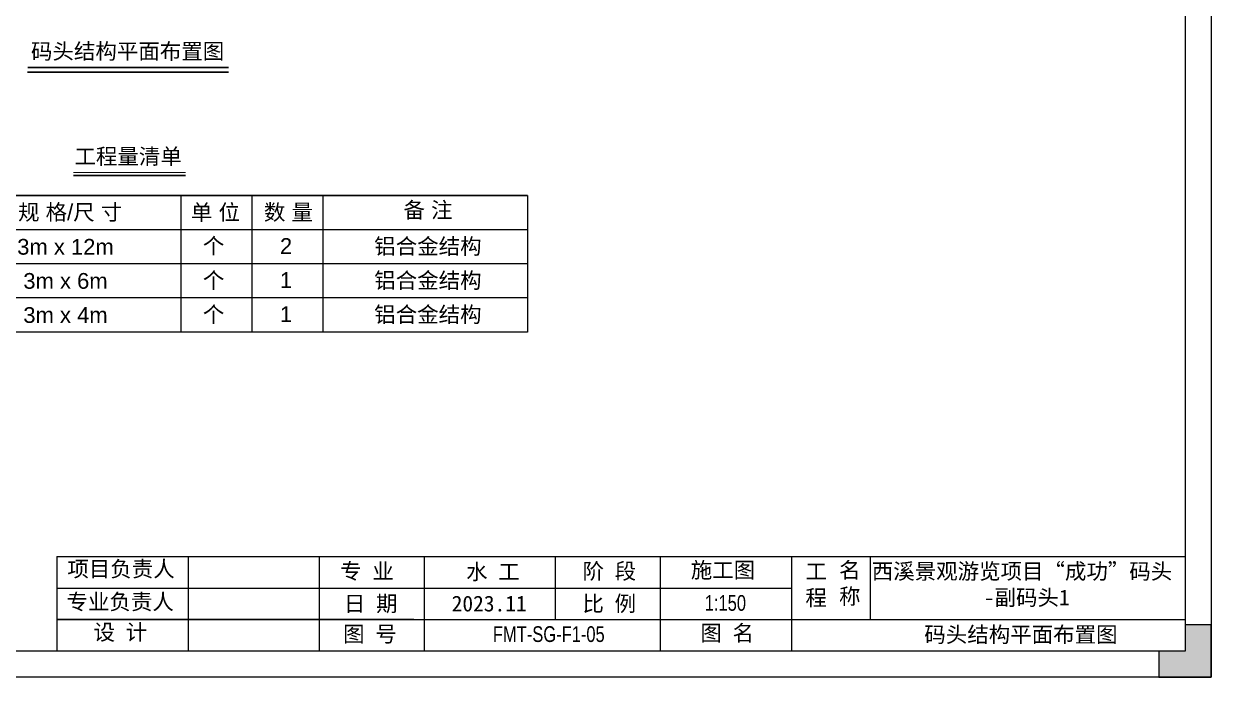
# Model space of a CAD drawing. Header units: millimetres. Extents: x 136606 to 1229059, y 82794 to 127566.
# Drawn here: x 491739 to 525684, y 82794 to 101473 of the extents above; entities that cross this region are included whole.
import ezdxf
from ezdxf.enums import TextEntityAlignment as Align

# ---------------------------------------------------------------- set-up
doc = ezdxf.new("R2010")
doc.units = ezdxf.units.MM
doc.layers.add('图框', color=7, linetype='Continuous', lineweight=13)
doc.layers.add('文本', color=3, linetype='Continuous', lineweight=13)
doc.styles.add('Arial', font='arial.ttf')
doc.styles.get("Standard").update_dxf_attribs({"font": 'arial.ttf'})

# ---------------------------------------------------------------- blocks, each defined once
blk = doc.blocks.new('GW-TK')
at = {"layer": '图框', "linetype": 'Continuous', "lineweight": 0}
h = blk.add_hatch(color=256, dxfattribs=at)
h.dxf.hatch_style = 1
h.paths.add_polyline_path([(927603.55, 464418.01), (927603.55, 464428.01), (927598.55, 464428.01), (927598.55, 464423.01), (927593.55, 464423.01), (927593.55, 464418.01)])
at = {"layer": '图框', "linetype": 'Continuous'}
for p, q in [((927383.55, 464441.02), (927383.55, 464423.01)), ((927408.55, 464441.02), (927408.55, 464423.01)), ((927433.55, 464441.02), (927433.55, 464423.01)), ((927453.55, 464441.02), (927453.55, 464423.01)), ((927478.55, 464441.02), (927478.55, 464429.01)), ((927498.55, 464441.02), (927498.55, 464423.01)), ((927523.55, 464441.02), (927523.55, 464423.01)), ((927538.55, 464441.02), (927538.55, 464429.01)), ((927383.55, 464435.01), (927523.55, 464435.01)), ((927451.56, 464429.01), (927383.55, 464429.01)), ((927383.55, 464429.01), (927598.55, 464429.01))]:
    blk.add_line(p, q, dxfattribs=at)
at = {"layer": '图框'}
for points in [[(927183.55, 464715.01), (927603.55, 464715.01), (927603.55, 464418.01), (927183.55, 464418.01)], [(927188.55, 464710.01), (927598.55, 464710.01), (927598.55, 464423.01), (927188.55, 464423.01)]]:
    blk.add_lwpolyline(points, close=True, dxfattribs=at)
at = {"layer": '图框', "linetype": 'Continuous'}
blk.add_lwpolyline([(927383.55, 464441.02), (927598.55, 464441.02)], dxfattribs=at)
at = {"layer": '图框', "linetype": 'Continuous', "lineweight": 0}
blk.add_lwpolyline([(927598.55, 464428.01), (927598.55, 464423.01), (927593.55, 464423.01), (927593.55, 464418.01), (927603.55, 464418.01), (927603.55, 464428.01)], close=True, dxfattribs=at)
at = {"layer": '图框', "linetype": 'Continuous', "char_height": 3, "attachment_point": 1}
for s, width, heights, insert in [('{\\fSimSun|b0|i0|c134|p2;项目负责人}', 26.0225, [0], (927385.56, 464440.15)), ('{\\fSimSun|b0|i0|c134|p2;专 业}', 12.8345, [0], (927437.53, 464439.73)), ('{\\fSimSun|b0|i0|c134|p2;阶 段}', 17.4775, [0], (927483.73, 464439.73)), ('{\\fSimSun|b0|i0|c134|p2;名 称}', 5.2119, [0], (927532.62, 464439.93)), ('{\\fSimSun|b0|i0|c134|p2;工 程}', 5.2119, [0], (927526.21, 464439.66)), ('{\\fSimSun|b0|i0|c134|p2;专业负责人}', 24.6361, [2.04], (927385.39, 464433.9)), ('{\\fSimSun|b0|i0|c134|p2;日 期}', 11.224, [0], (927438.25, 464433.55)), ('{\\fSimSun|b0|i0|c134|p2;比 例}', 10.9146, [0], (927483.71, 464433.55)), ('{\\fSimSun|b0|i0|c134|p2;设 计}', 16.2353, [0], (927390.55, 464428.09)), ('{\\fSimSun|b0|i0|c134|p2;图 号}', 23.6261, [0], (927438.11, 464427.75)), ('{\\fSimSun|b0|i0|c134|p2;图 名}', 12.066, [0], (927506.19, 464427.94))]:
    blk.add_mtext_dynamic_manual_height_columns(s, width=width, gutter_width=17.5, heights=heights, dxfattribs=dict(at, insert=insert))
at = {"layer": '图框', "color": 3, "linetype": 'Continuous', "char_height": 3, "attachment_point": 1}
for s, width, insert in [('{\\fSimSun|b0|i0|c134|p2;水 工}', 11.224, (927461.55, 464439.63)), ('\\pt9;{\\fSimSun|b0|i0|c134|p2;施工图}', 18.6303, (927504.36, 464439.94)), ('\\pi0.39911,t9.39911;{\\fSimSun|b0|i0|c134|p2;西溪景观游览项目“成功”码头\\P\\pi21.75744,t30.75744;-副码头1}', 60.0149, (927538.45, 464439.71)), ('{\\fSimSun|b0|i0|c134|p2;2023.11}', 11.224, (927458.8, 464433.55))]:
    blk.add_mtext_dynamic_manual_height_columns(s, width=width, gutter_width=17.5, heights=[0], dxfattribs=dict(at, insert=insert))

msp = doc.modelspace()

# ---------------------------------------------------------------- linework, layer by layer
for points in [[(491850.6768, 100085.5464), (497595.7441, 100085.5464)], [(493156.645, 97131.6016), (496363.6925, 97131.6016)]]:
    msp.add_lwpolyline(points)
at = {"layer": '文本', "color": 7}
for p, q in [((506134.6514, 96561.4312), (485283.1772, 96561.4312)), ((496233.7317, 96561.4312), (496233.7317, 92661.0734)), ((498259.0184, 96561.4312), (498259.0184, 92661.0734)), ((500284.305, 96561.4312), (500284.305, 92661.0734)), ((506134.6514, 95586.0734), (485283.1772, 95586.0734)), ((506134.6514, 94611.0734), (485283.1772, 94611.0734)), ((506134.6514, 93636.0734), (486783.5206, 93636.0734)), ((506134.6514, 92661.0734), (486783.5206, 92661.0734))]:
    msp.add_line(p, q, dxfattribs=at)
for points, const_width in [([(491850.6768, 100223.0464), (497595.7441, 100223.0464)], 41.0063), ([(493156.645, 97221.6016), (496363.6925, 97221.6016)], 32.805)]:
    msp.add_lwpolyline(points, dxfattribs=dict(at, const_width=const_width))
msp.add_lwpolyline([(485283.1772, 92661.0734), (485283.1772, 96561.4312), (506134.6514, 96561.4312), (506134.6514, 92661.0734)], dxfattribs=at)

# ---------------------------------------------------------------- block references
at = {"xscale": 150, "yscale": 150, "zscale": 150}
msp.add_blockref('GW-TK', (-138614848.2013, -69579907.2778), dxfattribs=at)

# ---------------------------------------------------------------- texts
at = {"layer": '文本', "color": 7, "style": 'Arial'}
for p in [(491945.7255, 100687.0888), (517482.0302, 84015.3454)]:
    msp.add_text('码头结构平面布置图', height=450, dxfattribs=at).set_placement(p, align=Align.MIDDLE_LEFT)
at = {"layer": '文本', "color": 7}
msp.add_text('工程量清单', height=450, dxfattribs=at).set_placement((493188.5631, 97682.751), align=Align.MIDDLE_LEFT)
for s, p in [('备 注', (503295.9237, 96159.8928)), ('规 格/尺 寸', (493065.1246, 96094.7916)), ('单 位', (497219.1633, 96094.7916)), ('数 量', (499304.279, 96094.7916)), ('个', (497166.0442, 95132.6659)), ('铝合金结构', (503291.4907, 95123.3081)), ('3m x 12m', (492931.5747, 95097.8326)), ('2', (499236.8725, 95123.3081)), ('个', (497166.0442, 94148.3081)), ('1', (499236.8725, 94148.3081)), ('铝合金结构', (503291.4907, 94148.487)), ('3m x 6m', (492931.5747, 94122.8326)), ('3m x 4m', (492931.5747, 93147.8326)), ('个', (497166.0442, 93173.3081)), ('1', (499236.8725, 93173.3081)), ('铝合金结构', (503291.4907, 93173.3081))]:
    msp.add_text(s, height=450, dxfattribs=at).set_placement(p, align=Align.MIDDLE)
at = {"layer": '文本', "style": 'Arial', "width": 0.75}
for s, p in [('1:150', (511205.5307, 84558.241)), ('FMT-SG-F1-05', (505150.3736, 83667.0802))]:
    msp.add_text(s, height=450, dxfattribs=at).set_placement(p, align=Align.BOTTOM_LEFT)

doc.saveas('drawing.dxf')
